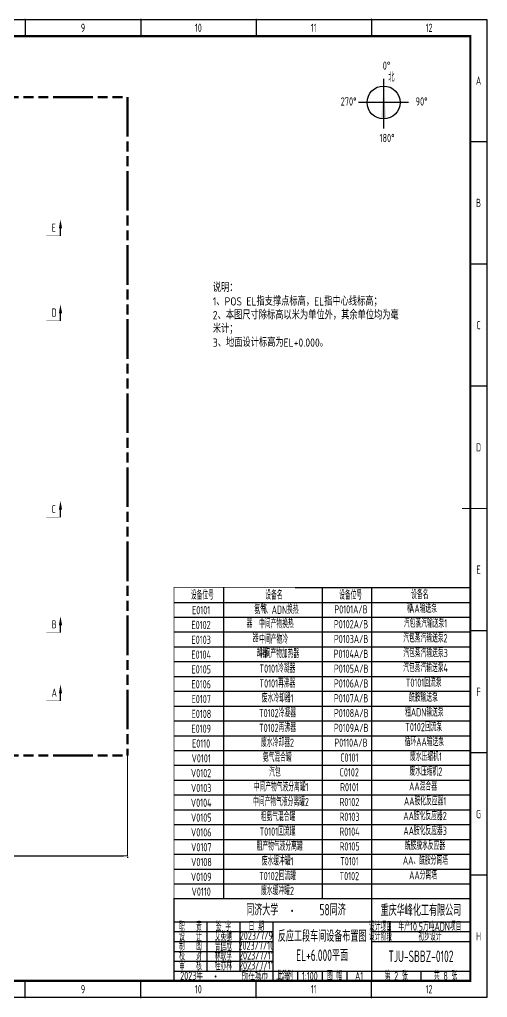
# Model space of a CAD drawing. Header units: millimetres. Extents: x 2250 to 7274, y 852 to 2251.
# Drawn here: x 3857 to 4141, y 1656 to 2250 of the extents above; entities that cross this region are included whole.
import ezdxf

# ---------------------------------------------------------------- set-up
doc = ezdxf.new("R2010")
doc.units = ezdxf.units.MM
doc.linetypes.add('ACAD_ISO09W100', pattern=[45, 24, -3, 6, -3, 6, -3])
for name, color, linetype, lineweight in [('05-图框与标题栏', 7, 'Continuous', 25), ('07-界区线-粗双点划线', 12, 'ACAD_ISO09W100', 80), ('09-文本', 7, 'Continuous', 25), ('11-指北针', 7, 'Continuous', 25), ('14-文本', 7, 'Continuous', 25), ('14-文本 @ 1', 7, 'Continuous', 25), ('15-图框与标题栏', 7, 'Continuous', 25), ('16-剖视符号', 1, 'Continuous', 25), ('9-文本', 7, 'Continuous', 15)]:
    doc.layers.add(name, color=color, linetype=linetype, lineweight=lineweight)
doc.layers.add('18-设备一览表', color=7, linetype='Continuous')
doc.styles.add('3-gbcbig', font='gbenor.shx', dxfattribs={"width": 0.7, "height": 3, "bigfont": 'gbcbig.shx'})
doc.styles.add('5-gbcbig', font='gbenor.shx', dxfattribs={"width": 0.7, "height": 5, "bigfont": 'gbcbig.shx'})
doc.styles.add('7-gbcbig', font='gbenor.shx', dxfattribs={"width": 0.7, "height": 7, "bigfont": 'gbcbig.shx'})
doc.styles.add('pray-6-cj', font='gbenor.shx', dxfattribs={"width": 0.7, "bigfont": 'gbcbig.shx'})
doc.styles.add('pray-6-gbcbig', font='gbenor.shx', dxfattribs={"width": 0.7, "bigfont": 'gbcbig.shx'})
doc.styles.get("Standard").update_dxf_attribs({"font": 'arial.ttf'})
doc.styles.add('卷心菜', font='gbenor.shx', dxfattribs={"width": 0.75, "bigfont": 'gbcbig.shx'})
doc.styles.add('工程字', font='gbenor.shx', dxfattribs={"bigfont": 'gbcbig.shx'})
doc.dimstyles.new('ISO-25', dxfattribs={"dimtxt": 2.5, "dimasz": 2.5, "dimexe": 1.25, "dimexo": 0.625, "dimtad": 1, "dimtxsty": 'Standard', "dimcen": 2.5, "dimadec": 0, "dimazin": 0, "dimtfac": 1, "dimtmove": 0, "dimatfit": 3, "dimfxl": 0, "dimarcsym": 0})

# ---------------------------------------------------------------- blocks, each defined once
blk = doc.blocks.new('*D104')
at = {"layer": '9-文本', "color": 0, "lineweight": -2, "transparency": 16777216}
for p, q in [((3472.12, 1741.57), (3472.12, 1740.95)), ((3474.62, 1742.2), (3919.62, 1742.2)), ((3922.12, 1741.57), (3922.12, 1740.95))]:
    blk.add_line(p, q, dxfattribs=at)
at = {"layer": '9-文本', "color": 0, "lineweight": 100, "transparency": 16777216}
for points in [[(3474.62, 1742.61), (3474.62, 1741.78), (3472.12, 1742.2)], [(3919.62, 1742.61), (3919.62, 1741.78), (3922.12, 1742.2)]]:
    blk.add_solid(points, dxfattribs=at)
at = {"layer": 'Defpoints', "color": 0, "lineweight": 100, "transparency": 16777216}
for p in [(3472.12, 1742.2), (3922.12, 1742.2), (3922.12, 1742.2)]:
    blk.add_point(p, dxfattribs=at)
at = {"layer": '9-文本', "color": 0, "transparency": 16777216, "insert": (3697.12, 1744.32), "char_height": 3, "attachment_point": 5, "style": '3-gbcbig', "bg_fill": 3, "box_fill_scale": 1.1, "bg_fill_color": 256, "bg_fill_true_color": 13158600, "bg_fill_transparency": 0}
blk.add_mtext('45000', dxfattribs=at)

msp = doc.modelspace()

# ---------------------------------------------------------------- hatches: boundary and pattern name
at = {"layer": '11-指北针', "lineweight": 25}
h = msp.add_hatch(color=0, dxfattribs=at)
h.paths.add_polyline_path([(4079.274, 2189.936, -0.0374474), (4077.782, 2189.824, -0.0374474), (4076.291, 2189.936), (4077.032, 2199.824), (4077.782, 2199.824), (4078.532, 2199.824)])
h.paths.add_polyline_path([(4078.532, 2199.824), (4077.782, 2199.824), (4077.032, 2199.824), (4077.782, 2209.824)])

# ---------------------------------------------------------------- linework, layer by layer
at = {"layer": '05-图框与标题栏'}
for p, q in [((3299.443, 2250.196), (4140.443, 2250.196)), ((3860.11, 2250.196), (3860.11, 2240.196)), ((3930.193, 2250.196), (3930.193, 2240.196)), ((4000.276, 2250.196), (4000.276, 2240.196)), ((4070.36, 2250.196), (4070.36, 2240.196)), ((4140.443, 2250.196), (4140.443, 1656.196)), ((4140.443, 2175.946), (4130.443, 2175.946)), ((4140.443, 2101.696), (4130.443, 2101.696)), ((4140.443, 2027.446), (4130.443, 2027.446)), ((4140.443, 1878.946), (4130.443, 1878.946)), ((4140.443, 1804.696), (4130.443, 1804.696)), ((4140.443, 1730.446), (4130.443, 1730.446)), ((4070.443, 1716.196), (4070.443, 1666.196)), ((3950.443, 1702.196), (4130.443, 1702.196)), ((3970.443, 1702.196), (3970.443, 1672.196)), ((3990.443, 1702.196), (3990.443, 1672.196)), ((4010.443, 1702.196), (4010.443, 1666.196)), ((4081.443, 1702.196), (4081.443, 1690.196)), ((3950.443, 1696.196), (4010.443, 1696.196)), ((4070.443, 1696.196), (4130.443, 1696.196)), ((3950.443, 1690.196), (4010.443, 1690.196)), ((4070.443, 1690.196), (4130.443, 1690.196)), ((3950.443, 1684.196), (4010.443, 1684.196)), ((3950.443, 1678.196), (4010.443, 1678.196)), ((3950.443, 1672.196), (4130.443, 1672.196)), ((4025.443, 1672.196), (4025.443, 1666.196)), ((4040.443, 1672.196), (4040.443, 1666.196)), ((4055.443, 1672.196), (4055.443, 1666.196)), ((4100.443, 1672.196), (4100.443, 1666.196)), ((3860.11, 1656.196), (3860.11, 1666.196)), ((3930.193, 1656.196), (3930.193, 1666.196)), ((4000.276, 1656.196), (4000.276, 1666.196)), ((4070.36, 1656.196), (4070.36, 1666.196)), ((4140.443, 1656.196), (3299.443, 1656.196))]:
    msp.add_line(p, q, dxfattribs=at)
at = {"layer": '05-图框与标题栏', "const_width": 1.4}
msp.add_lwpolyline([(3324.443, 2240.196), (3324.443, 1666.196), (4130.443, 1666.196), (4130.443, 2240.196)], close=True, dxfattribs=at)
at = {"layer": '05-图框与标题栏', "const_width": 0.8}
for points in [[(4140.443, 1953.196), (4125.443, 1953.196)], [(4130.443, 1716.196), (3950.443, 1716.196), (3950.443, 1666.196)]]:
    msp.add_lwpolyline(points, dxfattribs=at)
at = {"layer": '05-图框与标题栏'}
for p in [(3860.11, 2250.196), (3860.11, 2250.196), (3860.11, 2250.196), (3930.193, 2250.196), (3930.193, 2250.196), (3930.193, 2250.196), (4000.276, 2250.196), (4000.276, 2250.196), (4000.276, 2250.196), (4070.36, 2250.196), (4070.36, 2250.196), (4070.36, 2250.196), (4140.443, 2175.946), (4140.443, 2101.696), (4140.443, 2027.446), (4140.443, 1953.196), (4140.443, 1878.946), (4140.443, 1804.696), (4140.443, 1730.446), (3860.11, 1656.196), (3930.193, 1656.196), (4000.276, 1656.196), (4070.36, 1656.196)]:
    msp.add_point(p, dxfattribs=at)
at = {"layer": '07-界区线-粗双点划线'}
for p, q in [((3472.064, 2203.13), (3922.064, 2203.13)), ((3922.121, 2203.13), (3922.121, 1803.13)), ((3472.064, 1803.13), (3922.121, 1803.13))]:
    msp.add_line(p, q, dxfattribs=at)
at = {"layer": '11-指北针', "color": 0}
for p, q in [((4077.782, 2214.217), (4077.782, 2184.078)), ((4092.971, 2199.824), (4062.445, 2199.824))]:
    msp.add_line(p, q, dxfattribs=at)
at = {"layer": '11-指北针', "color": 0, "lineweight": 25}
msp.add_circle((4077.782, 2199.824), 10, dxfattribs=at)
at = {"layer": '14-文本'}
for p, q in [((3980.443, 1905.293, 162), (3980.443, 1716.196)), ((4024.096, 1905.293, 162), (4130.443, 1905.293, 162)), ((4040.443, 1905.293, 162), (4040.443, 1716.196)), ((4070.443, 1905.293, 162), (4070.443, 1716.196, 9)), ((3950.443, 1896.196, 162), (4130.443, 1896.196, 162)), ((3950.443, 1887.196, 153), (4130.443, 1887.196, 153)), ((3950.443, 1878.196, 144), (4130.443, 1878.196, 144)), ((3950.443, 1869.196, 135), (4130.443, 1869.196, 135)), ((3950.443, 1860.196, 126), (4130.443, 1860.196, 126)), ((3950.443, 1851.196, 117), (4130.443, 1851.196, 117)), ((3950.443, 1842.196, 108), (4130.443, 1842.196, 108)), ((3950.443, 1833.196, 99), (4130.443, 1833.196, 99)), ((3950.443, 1824.196, 90), (4130.443, 1824.196, 90)), ((3950.443, 1815.196, 81), (4130.443, 1815.196, 81)), ((3950.443, 1806.196, 72), (4130.443, 1806.196, 72)), ((3950.443, 1797.196, 63), (4130.443, 1797.196, 63)), ((3950.443, 1788.196, 54), (4130.443, 1788.196, 54)), ((3950.443, 1779.196, 45), (4130.443, 1779.196, 45)), ((3950.443, 1770.196, 36), (4130.443, 1770.196, 36)), ((3950.443, 1761.196, 27), (4130.443, 1761.196, 27)), ((3950.443, 1752.196, 18), (4130.443, 1752.196, 18)), ((3950.443, 1743.196, 9), (4130.443, 1743.196, 9)), ((3950.443, 1734.196), (4130.443, 1734.196)), ((3950.443, 1734.196, 9), (4130.443, 1734.196, 9)), ((3950.443, 1725.196), (4130.443, 1725.196)), ((3950.443, 1725.196, 9), (4130.443, 1725.196, 9)), ((3950.443, 1716.196), (4130.443, 1716.196)), ((3950.443, 1716.196, 9), (4130.443, 1716.196, 9))]:
    msp.add_line(p, q, dxfattribs=at)
msp.add_lwpolyline([(4130.443, 1967.747), (4130.443, 1920.747), (4130.443, 1837.747), (4130.443, 1837.747), (4130.443, 1837.747)], dxfattribs=at)
at = {"layer": '16-剖视符号'}
for p, q in [((3881.472, 2118.806), (3881.472, 2123.306)), ((3881.472, 2067.228), (3881.472, 2071.728)), ((3881.472, 1947.888), (3881.472, 1952.388)), ((3881.472, 1877.819), (3881.472, 1882.319)), ((3881.472, 1836.358), (3881.472, 1840.858))]:
    msp.add_line(p, q, dxfattribs=at)
at = {"layer": '16-剖视符号', "ltscale": 0.5}
for points in [[(3881.472, 2128.648, 0, 2, 0), (3881.472, 2123.306, 2, 2, 0)], [(3881.472, 2077.069, 0, 2, 0), (3881.472, 2071.728, 2, 2, 0)], [(3881.472, 1957.73, 0, 2, 0), (3881.472, 1952.388, 2, 2, 0)], [(3881.472, 1887.66, 0, 2, 0), (3881.472, 1882.319, 2, 2, 0)], [(3881.472, 1846.2, 0, 2, 0), (3881.472, 1840.858, 2, 2, 0)]]:
    msp.add_lwpolyline(points, format="xyseb", dxfattribs=at)
at = {"layer": '16-剖视符号', "const_width": 0.15}
for points in [[(3881.472, 2118.806), (3872.972, 2118.806)], [(3881.472, 2067.228), (3872.972, 2067.228)], [(3881.472, 1947.888), (3872.972, 1947.888)], [(3881.472, 1877.819), (3872.972, 1877.819)], [(3881.472, 1836.358), (3872.972, 1836.358)]]:
    msp.add_lwpolyline(points, dxfattribs=at)
at = {"layer": '18-设备一览表'}
msp.add_line((4130.443, 1808.196), (4130.443, 1716.678), dxfattribs=at)
at = {"layer": '18-设备一览表', "const_width": 0.4, "elevation": 162}
msp.add_lwpolyline([(3950.443, 1716.196), (3950.443, 1905.293), (4040.443, 1905.293), (4040.443, 1905.293), (4130.443, 1905.293)], dxfattribs=at)
at = {"layer": '9-文本'}
for p, q in [((3922.121, 1742.196), (3922.121, 1803.13)), ((3472.121, 1742.196), (3922.121, 1742.196))]:
    msp.add_line(p, q, dxfattribs=at)

# ---------------------------------------------------------------- texts
at = {"layer": '05-图框与标题栏', "attachment_point": 5}
for s, width, heights, insert, char_height, style in [('9', 70.08333, [0], (3895.151, 2245.196), 5, '5-gbcbig'), ('10', 70.08333, [0], (3965.235, 2245.196), 5, '5-gbcbig'), ('11', 70.08333, [0], (4035.318, 2245.196), 5, '5-gbcbig'), ('12', 70.08333, [0], (4105.401, 2245.196), 5, '5-gbcbig'), ('A', 10, [0], (4135.443, 2213.071), 5, '5-gbcbig'), ('B', 10, [0], (4135.443, 2138.821), 5, '5-gbcbig'), ('C', 10, [0], (4135.443, 2064.571), 5, '5-gbcbig'), ('D', 10, [0], (4135.443, 1990.321), 5, '5-gbcbig'), ('E', 10, [0], (4135.443, 1916.071), 5, '5-gbcbig'), ('F', 10, [0], (4135.443, 1841.821), 5, '5-gbcbig'), ('G', 10, [0], (4135.443, 1767.571), 5, '5-gbcbig'), ('重庆华峰化工有限公司', 60, [0], (4100.443, 1709.196), 7, '7-gbcbig'), ('职   责', 20, [0], (3960.443, 1699.196), 5, '5-gbcbig'), ('签 字', 20, [0], (3980.443, 1699.196), 5, '5-gbcbig'), ('日 期', 20, [0], (4000.443, 1699.196), 5, '5-gbcbig'), ('设计项目', 15, [0], (4075.889, 1699.196), 5, '5-gbcbig'), ('设   计', 20, [0], (3960.443, 1693.196), 5, '5-gbcbig'), ('艾英驰', 20, [0], (3980.443, 1693.196), 5, '5-gbcbig'), ('2023/7/9', 20, [0], (4000.443, 1693.696), 5, '5-gbcbig'), ('设计阶段', 15, [0], (4075.889, 1693.196), 5, '5-gbcbig'), ('H', 10, [0], (4135.443, 1693.321), 5, '5-gbcbig'), ('制   图', 20, [0], (3960.443, 1687.558), 5, '5-gbcbig'), ('曾信欣', 20, [0], (3980.443, 1687.196), 5, '5-gbcbig'), ('2023/7/10', 20, [0], (4000.443, 1687.696), 5, '5-gbcbig'), ('校   对', 20, [0], (3960.443, 1681.196), 5, '5-gbcbig'), ('林耿孚', 20, [0], (3980.443, 1681.196), 5, '5-gbcbig'), ('2023/7/11', 20, [0], (4000.443, 1681.696), 5, '5-gbcbig'), ('TJU-SBBZ-0102', 60, [12.52], (4100.443, 1681.196), 7, '7-gbcbig'), ('审   核', 20, [0], (3960.443, 1675.196), 5, '5-gbcbig'), ('桂亦林', 20, [0], (3980.443, 1675.196), 5, '5-gbcbig'), ('2023/7/11', 20, [0], (4000.443, 1675.696), 5, '5-gbcbig'), ('比 例', 15, [0], (4017.943, 1669.196), 5, '5-gbcbig'), ('1:100', 15, [0], (4032.943, 1669.196), 5, '5-gbcbig'), ('图 幅', 15, [0], (4047.943, 1669.196), 5, '5-gbcbig'), ('A1', 14.91667, [0], (4062.901, 1669.196), 5, '5-gbcbig'), ('第 2 张', 30, [0], (4085.443, 1669.196), 5, '5-gbcbig'), ('共 8 张', 30, [0], (4115.443, 1669.196), 5, '5-gbcbig'), ('9', 70.08333, [0], (3895.151, 1661.196), 5, '5-gbcbig'), ('10', 70.08333, [0], (3965.235, 1661.196), 5, '5-gbcbig'), ('11', 70.08333, [0], (4035.318, 1661.196), 5, '5-gbcbig'), ('12', 70.08333, [0], (4105.401, 1661.196), 5, '5-gbcbig')]:
    msp.add_mtext_dynamic_manual_height_columns(s, width=width, gutter_width=25, heights=heights, dxfattribs=dict(at, insert=insert, char_height=char_height, style=style))
at = {"layer": '05-图框与标题栏'}
for s, insert, char_height, width, attachment_point, style in [('\\pi5.78018;同济大学             ', (3988.471, 1709.471), 7, 32.2593, 4, '7-gbcbig'), ('58同济          ', (4046.812, 1709.471), 7, 32.2593, 5, '7-gbcbig'), (' 2023{\\W0.8;年          所在城市  上海}', (3951.918, 1669.353), 5, 67.52949, 4, '5-gbcbig'), ('{\\fFangSong|b0|i0|c134|p49;\\W0.8;·}', (3973.013, 1671.332), 5, 18.9039, 1, '5-gbcbig')]:
    msp.add_mtext(s, dxfattribs=dict(at, insert=insert, char_height=char_height, width=width, attachment_point=attachment_point, style=style))
at = {"layer": '05-图框与标题栏', "insert": (4019.437, 1711.199), "char_height": 5, "width": 31.50651, "attachment_point": 1}
msp.add_mtext('{\\fFangSong|b0|i0|c134|p49;\\W0.8;·}', dxfattribs=at)
at = {"layer": '09-文本', "char_height": 5, "attachment_point": 5, "style": '5-gbcbig'}
for s, width, gutter_width, insert in [('年产10.5万吨ADN项目', 49.05992, 35, (4105.913, 1699.196)), ('初步设计', 48.99992, 12.5, (4105.943, 1693.196))]:
    msp.add_mtext_dynamic_manual_height_columns(s, width=width, gutter_width=gutter_width, heights=[0], dxfattribs=dict(at, insert=insert))
at = {"layer": '14-文本', "char_height": 5, "attachment_point": 1, "style": '卷心菜'}
for s, width, insert in [('0%%D', 8.83739, (4077.257, 2224.701)), ('北', 11.82938, (4080.652, 2217.524)), ('270%%D', 7.76795, (4051.707, 2202.943)), ('90%%D', 7.76795, (4097.23, 2202.943)), ('180%%D', 8.83739, (4075.269, 2180.783))]:
    msp.add_mtext_dynamic_manual_height_columns(s, width=width, gutter_width=25, heights=[0], dxfattribs=dict(at, insert=insert))
at = {"layer": '14-文本 @ 1', "insert": (3974.027, 2089.814), "char_height": 5, "width": 114.15571, "attachment_point": 1, "style": '工程字'}
msp.add_mtext('说明：\\P1、POS EL指支撑点标高，EL指中心线标高；\\P2、本图尺寸除标高以米为单位外，其余单位均为毫米计；\\P3、地面设计标高为EL+0.000。', dxfattribs=at)
at = {"layer": '15-图框与标题栏', "insert": (4040.443, 1687.683), "char_height": 7, "width": 60, "attachment_point": 5, "style": 'pray-6-gbcbig'}
msp.add_mtext('反应工段车间设备布置图\\PEL+6.000平面', dxfattribs=at)
at = {"layer": '16-剖视符号', "ltscale": 0.5, "char_height": 5, "width": 7.99568, "attachment_point": 7, "style": 'pray-6-cj'}
for s, insert in [('E', (3876.096, 2121.293)), ('D', (3876.096, 2069.714)), ('C', (3876.096, 1950.375)), ('B', (3876.096, 1880.306)), ('A', (3876.096, 1838.845))]:
    msp.add_mtext(s, dxfattribs=dict(at, insert=insert))
at = {"layer": '18-设备一览表', "char_height": 5, "attachment_point": 1, "style": '5-gbcbig'}
for s, width, gutter_width, heights, insert in [('\\pi5.15533;设备位号', 20, 12.5, [6], (3955.495, 1902.95, 162)), ('\\pi2.61673;设备名称', 15, 12.5, [6], (4003.279, 1902.949, 162)), ('\\pi5.15533;设备位号', 20, 12.5, [6], (4045.582, 1902.95, 162)), ('\\pi2.61673;设备名称', 15, 12.5, [6], (4091.863, 1903.238, 162)), ('\\pi13.85283;AA输送泵', 40.04573, 12.5, [6], (4079.402, 1894.915, -9)), ('\\pi5.91667;E0101', 20, 12.5, [6], (3955.495, 1893.95, 153)), ('\\pi4.70959;氨气、ADN换热器', 31.72738, 12.5, [6], (3994.552, 1894.191, 153)), ('\\pi2.27083;P0101A/B', 20, 12.5, [6], (4045.582, 1894.431, -9)), ('\\pi5.53741;E0102', 20, 12.5, [6], (3955.495, 1884.95, 144)), ('\\pi3.84199;中间产物换热器', 24.9395, 12.5, [6], (3998.273, 1885.555, 144)), ('\\pi10.69168;汽包蒸汽输送泵1', 40.04573, 12.5, [6], (4079.402, 1885.915, -18)), ('\\pi5.56459;E0103', 20, 12.5, [6], (3955.495, 1875.95, 135)), ('\\pi1.66016;中间产物冷却器', 20.57584, 9.348, [6], (4000.548, 1876.1, 135)), ('\\pi5.47917;E0104', 20, 12.5, [6], (3955.495, 1866.95, 126)), ('\\pi11.39511;中间产物加热器', 40.04573, 12.5, [6], (3990.557, 1867.434, 126)), ('\\pi5.56459;E0105', 20, 12.5, [6], (3955.495, 1857.95, 117)), ('\\pi11.81116;T0101冷凝器', 40.04573, 12.5, [6], (3990.557, 1858.434, 117)), ('\\pi5.55266;E0106', 20, 12.5, [6], (3955.495, 1848.95, 108)), ('\\pi11.81116;T0101回流泵', 40.04573, 12.5, [6], (4079.402, 1849.915, -54)), ('\\pi13.80779;酰胺输送泵', 40.04573, 12.5, [6], (4079.402, 1840.915, -63)), ('\\pi5.625;E0107', 20, 12.5, [6], (3955.495, 1839.95, 99)), ('\\pi13.20087;废水冷却器1', 40.04573, 12.5, [6], (3990.557, 1840.434, 99)), ('\\pi5.625;E0108', 20, 12.5, [6], (3955.495, 1830.95, 90)), ('\\pi11.43585;粗ADN输送泵', 40.04573, 12.5, [6], (4079.402, 1831.915, -72)), ('\\pi5.52059;E0109', 20, 12.5, [6], (3955.495, 1821.95, 81)), ('\\pi11.51949;T0102回流泵', 40.04573, 12.5, [6], (4079.402, 1822.915, -81)), ('\\pi5.91552;E0110', 20, 12.5, [6], (3955.495, 1812.95, 72)), ('\\pi12.82161;废水冷却器2', 40.04573, 12.5, [6], (3990.557, 1813.434, 72)), ('\\pi11.18279;循环AA输送泵', 40.04573, 12.5, [6], (4079.402, 1813.915, -90)), ('\\pi5.625;V0101', 20, 12.5, [6], (3955.495, 1803.95, 63)), ('\\pi13.82709;氨气混合罐', 40.04573, 12.5, [6], (3990.557, 1804.434, 63)), ('\\pi5.84871;C0101', 20, 12.5, [6], (4045.615, 1804.43, -63)), ('\\pi13.20087;废水压缩机1', 40.04573, 12.5, [6], (4080.677, 1804.914, -54)), ('\\pi5.24575;V0102', 20, 12.5, [6], (3955.495, 1794.95, 54)), ('\\pi17.66808;汽包', 40.04573, 12.5, [6], (3990.557, 1795.434, 54)), ('\\pi5.46946;C0102', 20, 12.5, [6], (4045.615, 1795.43, -54)), ('\\pi12.82161;废水压缩机2', 40.04573, 12.5, [6], (4080.677, 1795.915, -81)), ('\\pi5.27293;V0103', 20, 12.5, [6], (3955.495, 1785.95, 45)), ('\\pi8.27899;中间产物气液分离罐1', 40.04573, 12.5, [6], (3990.557, 1786.434, 45)), ('\\pi5.77083;R0101', 20, 12.5, [6], (4045.582, 1786.431, -99)), ('\\pi13.85283;AA混合器', 40.04573, 12.5, [6], (4079.402, 1786.915, -99)), ('\\pi5.1875;V0104', 20, 12.5, [6], (3955.495, 1776.95, 36)), ('\\pi10.73671;AA胺化反应器1', 40.04573, 12.5, [6], (4079.402, 1777.915, -108)), ('\\pi5.27293;V0105', 20, 12.5, [6.301], (3955.495, 1767.95, 27)), ('\\pi12.5725;粗氨气混合罐', 40.04573, 12.5, [6], (3990.557, 1768.434, 27)), ('\\pi10.35746;AA胺化反应器2', 40.04573, 12.5, [6], (4079.402, 1768.915, -117)), ('\\pi5.26099;V0106', 20, 12.5, [6], (3955.495, 1758.95, 18)), ('\\pi11.84976;T0101回流罐', 40.04573, 12.5, [6], (3990.557, 1759.434, 18)), ('\\pi10.38464;AA胺化反应器3', 40.04573, 12.5, [6], (4079.402, 1759.915, -126)), ('\\pi5.33333;V0107', 20, 12.5, [6], (3955.495, 1749.95, 9)), ('\\pi10.0247;粗产物气液分离罐', 40.04573, 12.5, [6], (3990.557, 1750.434, 9)), ('\\pi11.26;酰胺脱水反应器', 40.04573, 12.5, [6], (4079.402, 1750.915, -135)), ('\\pi5.33333;V0108', 20, 12.5, [6], (3955.495, 1740.949, 9)), ('\\pi13.20087;废水缓冲罐1', 40.04573, 12.5, [6], (3990.557, 1741.434)), ('\\pi5.77083;T0101', 20, 12.5, [6], (4045.582, 1741.431, -144)), ('\\pi10.06974;AA、酰胺分离塔', 40.04573, 12.5, [6], (4079.402, 1741.915, -144)), ('\\pi5.22893;V0109', 20, 12.5, [6], (3955.495, 1731.949, 9)), ('\\pi11.5581;T0102回流罐', 40.04573, 12.5, [6], (3990.557, 1732.432, 18)), ('\\pi5.39158;T0102', 20, 12.5, [6.151], (4045.582, 1732.431, -153)), ('\\pi13.89143;AA分离塔', 40.04573, 12.5, [6], (4079.402, 1732.915, -153)), ('\\pi5.62385;V0110', 20, 12.5, [6], (3955.495, 1722.949, 18)), ('\\pi12.82161;废水缓冲罐2', 40.04573, 12.5, [6], (3990.557, 1723.434, -9))]:
    msp.add_mtext_dynamic_manual_height_columns(s, width=width, gutter_width=gutter_width, heights=heights, dxfattribs=dict(at, insert=insert))
at = {"layer": '18-设备一览表'}
note = msp.add_mtext_dynamic_manual_height_columns('\\pi1.97917;P0102A/B\\P\\pi10;', width=20, gutter_width=12.5, heights=[6, 0], dxfattribs=dict(at, insert=(4045.582, 1885.431, -18), char_height=5, attachment_point=1, style='5-gbcbig'))
for column, words in zip(note.columns.linked_columns, ['\\pi10;']):
    column.text = words
note = msp.add_mtext_dynamic_manual_height_columns('\\pi10.3124;汽包蒸汽输送泵2\\P', width=40.04573, gutter_width=12.5, heights=[6, 0], dxfattribs=dict(at, insert=(4079.402, 1876.915, -27), char_height=5, attachment_point=1, style='5-gbcbig'))
for column, words in zip(note.columns.linked_columns, ['\\pi30.03429;']):
    column.text = words
note = msp.add_mtext_dynamic_manual_height_columns('\\pi1.97917;P0103A/B\\P\\pi10;', width=20, gutter_width=12.5, heights=[6, 0], dxfattribs=dict(at, insert=(4045.582, 1876.431, -27), char_height=5, attachment_point=1, style='5-gbcbig'))
for column, words in zip(note.columns.linked_columns, ['\\pi10;']):
    column.text = words
note = msp.add_mtext_dynamic_manual_height_columns('\\pi1.83333;P0104A/B\\P\\pi10;', width=20, gutter_width=12.5, heights=[6, 0], dxfattribs=dict(at, insert=(4045.582, 1867.431, -36), char_height=5, attachment_point=1, style='5-gbcbig'))
for column, words in zip(note.columns.linked_columns, ['\\pi10;']):
    column.text = words
note = msp.add_mtext_dynamic_manual_height_columns('\\pi10.3396;汽包蒸汽输送泵3\\P', width=40.04573, gutter_width=12.5, heights=[6, 0], dxfattribs=dict(at, insert=(4079.402, 1867.915, -36), char_height=5, attachment_point=1, style='5-gbcbig'))
for column, words in zip(note.columns.linked_columns, ['\\pi30.03429;']):
    column.text = words
note = msp.add_mtext_dynamic_manual_height_columns('\\pi10.2542;汽包蒸汽输送泵4\\P', width=40.04573, gutter_width=12.5, heights=[6, 0], dxfattribs=dict(at, insert=(4079.402, 1858.915, -45), char_height=5, attachment_point=1, style='5-gbcbig'))
for column, words in zip(note.columns.linked_columns, ['\\pi30.03429;']):
    column.text = words
note = msp.add_mtext_dynamic_manual_height_columns('\\pi1.97917;P0105A/B\\P\\pi10;', width=20, gutter_width=12.5, heights=[6, 0], dxfattribs=dict(at, insert=(4045.582, 1858.431, -45), char_height=5, attachment_point=1, style='5-gbcbig'))
for column, words in zip(note.columns.linked_columns, ['\\pi10;']):
    column.text = words
note = msp.add_mtext_dynamic_manual_height_columns('\\pi11.81115;T0101再沸器\\P', width=40.04573, gutter_width=12.5, heights=[6, 0], dxfattribs=dict(at, insert=(3990.557, 1849.434, 108), char_height=5, attachment_point=1, style='5-gbcbig'))
for column, words in zip(note.columns.linked_columns, ['\\pi30.03429;']):
    column.text = words
note = msp.add_mtext_dynamic_manual_height_columns('\\pi1.97917;P0106A/B\\P\\pi10;', width=20, gutter_width=12.5, heights=[6, 0], dxfattribs=dict(at, insert=(4045.582, 1849.431, -54), char_height=5, attachment_point=1, style='5-gbcbig'))
for column, words in zip(note.columns.linked_columns, ['\\pi10;']):
    column.text = words
note = msp.add_mtext_dynamic_manual_height_columns('\\pi1.97917;P0107A/B\\P\\pi10;', width=20, gutter_width=12.5, heights=[6, 0], dxfattribs=dict(at, insert=(4045.582, 1840.431, -63), char_height=5, attachment_point=1, style='5-gbcbig'))
for column, words in zip(note.columns.linked_columns, ['\\pi10;']):
    column.text = words
note = msp.add_mtext_dynamic_manual_height_columns('\\pi11.5195;T0102冷凝器\\P', width=40.04573, gutter_width=12.5, heights=[6, 0], dxfattribs=dict(at, insert=(3990.557, 1831.434, 90), char_height=5, attachment_point=1, style='5-gbcbig'))
for column, words in zip(note.columns.linked_columns, ['\\pi30.03429;']):
    column.text = words
note = msp.add_mtext_dynamic_manual_height_columns('\\pi1.97917;P0108A/B\\P\\pi10;', width=20, gutter_width=12.5, heights=[6, 0], dxfattribs=dict(at, insert=(4045.582, 1831.431, -72), char_height=5, attachment_point=1, style='5-gbcbig'))
for column, words in zip(note.columns.linked_columns, ['\\pi10;']):
    column.text = words
note = msp.add_mtext_dynamic_manual_height_columns('\\pi11.5195;T0102再沸器\\P', width=40.04573, gutter_width=12.5, heights=[6, 0], dxfattribs=dict(at, insert=(3990.557, 1822.434, 81), char_height=5, attachment_point=1, style='5-gbcbig'))
for column, words in zip(note.columns.linked_columns, ['\\pi30.03429;']):
    column.text = words
note = msp.add_mtext_dynamic_manual_height_columns('\\pi1.97407;P0109A/B\\P\\pi10;', width=20, gutter_width=12.5, heights=[6, 0], dxfattribs=dict(at, insert=(4045.582, 1822.431, -81), char_height=5, attachment_point=1, style='5-gbcbig'))
for column, words in zip(note.columns.linked_columns, ['\\pi10;']):
    column.text = words
note = msp.add_mtext_dynamic_manual_height_columns('\\pi2.27083;P0110A/B\\P\\pi10;', width=20, gutter_width=12.5, heights=[6, 0], dxfattribs=dict(at, insert=(4045.582, 1813.431, -90), char_height=5, attachment_point=1, style='5-gbcbig'))
for column, words in zip(note.columns.linked_columns, ['\\pi10;']):
    column.text = words
note = msp.add_mtext_dynamic_manual_height_columns('\\pi7.89975;中间产物气液分离罐2\\P', width=40.04573, gutter_width=12.5, heights=[6, 0], dxfattribs=dict(at, insert=(3990.557, 1777.434, 36), char_height=5, attachment_point=1, style='5-gbcbig'))
for column, words in zip(note.columns.linked_columns, ['\\pi30.03429;']):
    column.text = words
note = msp.add_mtext_dynamic_manual_height_columns('\\pi5.39158;R0102\\P\\pi10;', width=20, gutter_width=12.5, heights=[6, 0], dxfattribs=dict(at, insert=(4045.582, 1777.431, -108), char_height=5, attachment_point=1, style='5-gbcbig'))
for column, words in zip(note.columns.linked_columns, ['\\pi10;']):
    column.text = words
note = msp.add_mtext_dynamic_manual_height_columns('\\pi5.41876;R0103\\P\\pi10;', width=20, gutter_width=12.5, heights=[6, 0], dxfattribs=dict(at, insert=(4045.582, 1768.431, -117), char_height=5, attachment_point=1, style='5-gbcbig'))
for column, words in zip(note.columns.linked_columns, ['\\pi10;']):
    column.text = words
note = msp.add_mtext_dynamic_manual_height_columns('\\pi5.33333;R0104\\P\\pi10;', width=20, gutter_width=12.5, heights=[6, 0], dxfattribs=dict(at, insert=(4045.582, 1759.431, -126), char_height=5, attachment_point=1, style='5-gbcbig'))
for column, words in zip(note.columns.linked_columns, ['\\pi10;']):
    column.text = words
note = msp.add_mtext_dynamic_manual_height_columns('\\pi5.41876;R0105\\P\\pi10;', width=20, gutter_width=12.5, heights=[6, 0], dxfattribs=dict(at, insert=(4045.582, 1750.431, -135), char_height=5, attachment_point=1, style='5-gbcbig'))
for column, words in zip(note.columns.linked_columns, ['\\pi10;']):
    column.text = words

# ---------------------------------------------------------------- next in the draw order: dimensions: what is measured, and where the dimension line sits
at = {"layer": '9-文本'}
dim = msp.add_linear_dim(base=(3922.121, 1742.196), p1=(3472.121, 1742.196), p2=(3922.121, 1742.196), text='<>00', dimstyle='ISO-25', override={"dimtxsty": '3-gbcbig', "dimtfill": 1, "dimarcsym": 1}, dxfattribs=at)
dim.commit()
dim.dimension.update_dxf_attribs({"geometry": '*D104', "text_midpoint": (3697.121, 1744.321)})

doc.saveas('drawing.dxf')
